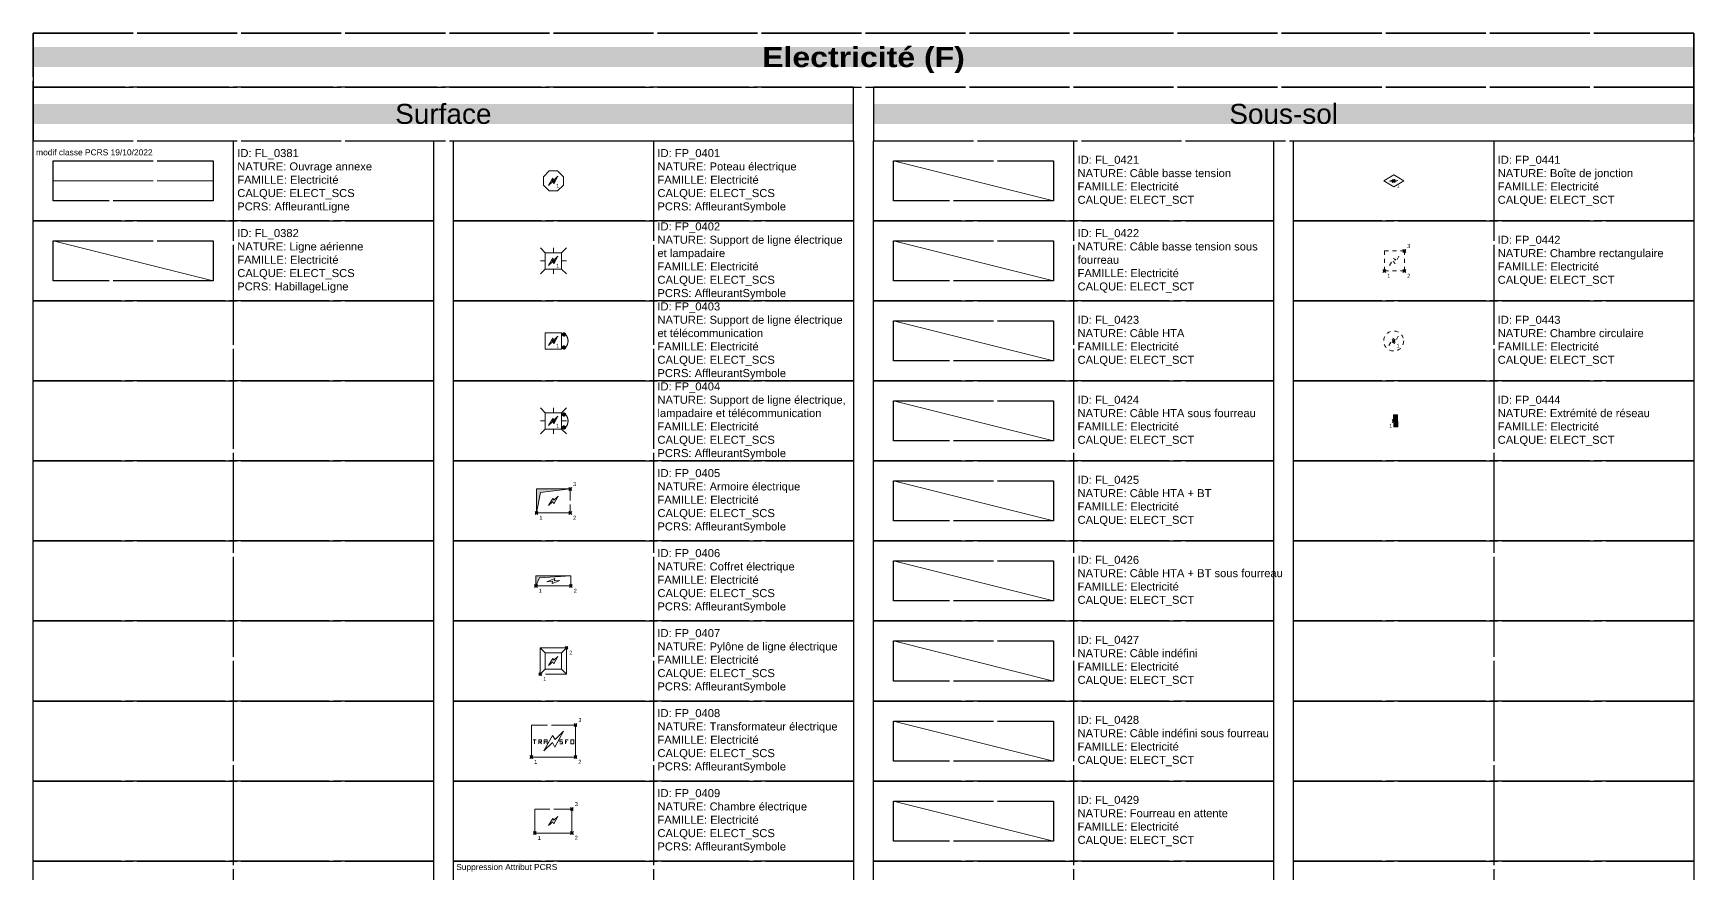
# Model space of a CAD drawing. Header units: metres. Extents: x 3067 to 3319, y 1703 to 1914.
# Drawn here: x 3067.05 to 3108.55, y 1832.24 to 1853.25 of the extents above; entities that cross this region are included whole.
import ezdxf

# ---------------------------------------------------------------- set-up
doc = ezdxf.new("R2010")
doc.units = ezdxf.units.M
for name, pattern in [('FL_0381', [2.5, 2.5, 0]), ('Socle_Continu', [2.5, 2.5, 0]), ('Socle_Discontinu', [0.075, 0.05, -0.025])]:
    doc.linetypes.add(name, pattern=pattern)
doc.layers.get('0').update_dxf_attribs({"lineweight": 30})
for name, color, linetype, lineweight in [('1', 7, 'Socle_Continu', 30), ('2', 7, 'Socle_Continu', 30), ('3_sens et nbr de points', 7, 'Socle_Continu', 5), ('ELECT_SCS', 1, 'Socle_Continu', 13), ('ELECT_SCT', 1, 'Socle_Continu', 13)]:
    doc.layers.add(name, color=color, linetype=linetype, lineweight=lineweight)
doc.styles.get("Standard").update_dxf_attribs({"font": 'arial.ttf'})
doc.styles.add('Style_3', font='webdings.ttf')
doc.linetypes.add('FL_0382', pattern='A,3.5,-0.254,["~",Style_3,S=0.254,R=0,X=-0.15,Y=-0.127],-0.254', length=4.008)
doc.linetypes.add('FL_0421', pattern='A,3,-0.1,0.1,-0.1,0.1,-0.254,["»",Standard,S=0.254,R=0,X=-0.1,Y=-0.1],-0.254,0.1,-0.1,0.1,-0.1', length=4.308)
doc.linetypes.add('FL_0422', pattern='A,3,-0.1,0.1,-0.1,0.1,-0.254,["|»|",Standard,S=0.254,R=0,X=-0.2,Y=-0.1],-0.254,0.1,-0.1,0.1,-0.1', length=4.308)
doc.linetypes.add('FL_0423', pattern='A,3,-0.1,0.1,-0.1,0.1,-0.254,["»»",Standard,S=0.254,R=0,X=-0.2,Y=-0.1],-0.254,0.1,-0.1,0.1,-0.1', length=4.308)
doc.linetypes.add('FL_0424', pattern='A,3,-0.1,0.1,-0.1,0.1,-0.381,["|»»|",Standard,S=0.254,R=0,X=-0.3,Y=-0.1],-0.381,0.1,-0.1,0.1,-0.1', length=4.562)
doc.linetypes.add('FL_0425', pattern='A,3,-0.1,0.1,-0.254,["»",Standard,S=0.254,R=0,X=-0.15,Y=-0.1],-0.15,1,-0.254,["»»",Standard,S=0.254,R=0,X=-0.2,Y=-0.1],-0.254,0.1,-0.1', length=5.312)
doc.linetypes.add('FL_0426', pattern='A,3,-0.1,0.1,-0.381,["|»|",Standard,S=0.254,R=0,X=-0.3,Y=-0.1],-0.15,1,-0.381,["|»»|",Standard,S=0.254,R=0,X=-0.3,Y=-0.1],-0.381,0.1,-0.1', length=5.693)
doc.linetypes.add('FL_0427', pattern='A,2.5,-0.1,0.1,-0.1,0.1,-0.254,["»«",Standard,S=0.254,R=0,X=-0.2,Y=-0.1],-0.254,0.1,-0.1,0.1,-0.1', length=3.808)
doc.linetypes.add('FL_0428', pattern='A,2.5,-0.1,0.1,-0.1,0.1,-0.381,["|»«|",Standard,S=0.254,R=0,X=-0.3,Y=-0.1],-0.381,0.1,-0.1,0.1,-0.1', length=4.062)
doc.linetypes.add('FL_0429', pattern='A,4,-0.254,["| |",Standard,S=0.254,R=0,X=-0.127,Y=-0.1],-0.254', length=4.508)

# ---------------------------------------------------------------- blocks, each defined once
blk = doc.blocks.new('FP_0444')
at = {"layer": 'ELECT_SCT', "linetype": 'Socle_Continu'}
blk.add_hatch(color=256, dxfattribs=at).paths.add_polyline_path([(0.099, 0.15), (0.101, -0.15), (0.001, -0.15), (-0.001, 0.15)])
at = {"layer": 'ELECT_SCT', "linetype": 'Socle_Continu', "flags": 128}
blk.add_lwpolyline([(0.001, -0.15), (-0.001, 0.15), (0.099, 0.15), (0.101, -0.15)], close=True, dxfattribs=at)
at = {"layer": 'ELECT_SCT', "linetype": 'Socle_Continu', "flags": 9}
for tag, p in [('NATURE', (0.672, 0.232)), ('ID', (0.672, 0.553)), ('FAMILLE', (0.672, -0.089)), ('CALQUE', (0.672, -0.411))]:
    blk.add_attdef(tag, p, '', height=0.2, dxfattribs=at)
blk = doc.blocks.new('FP_0441')
at = {"layer": 'ELECT_SCT', "linetype": 'Socle_Continu', "flags": 128}
blk.add_lwpolyline([(0, 0.15), (0.25, 0), (0, -0.15), (-0.25, 0)], close=True, dxfattribs=at)
blk.add_lwpolyline([(-0.106, -0.007), (0.02, 0.038), (0.015, 0.003), (0.104, 0.009), (-0.023, -0.04), (-0.015, -0.002), (-0.106, -0.007)], dxfattribs=at)
at = {"layer": 'ELECT_SCT', "linetype": 'Socle_Continu', "flags": 9}
for tag, p in [('ID', (0.739, -0.018)), ('NATURE', (0.739, -0.339)), ('CALQUE', (0.739, -0.981)), ('FAMILLE', (0.739, -0.66))]:
    blk.add_attdef(tag, p, '', height=0.2, dxfattribs=at)
blk = doc.blocks.new('FP_0405')
at = {"layer": 'ELECT_SCS', "linetype": 'Socle_Continu'}
blk.add_hatch(color=256, dxfattribs=at).paths.add_polyline_path([(0, 0), (0, 0.6), (0.843, 0.6), (0.102, 0.511)])
at = {"layer": 'ELECT_SCS', "linetype": 'Socle_Continu', "flags": 128}
blk.add_lwpolyline([(0.843, 0.6), (0, 0.6), (0, 0), (0.843, 0)], close=True, dxfattribs=at)
at = {"layer": 'ELECT_SCS', "linetype": 'Socle_Continu'}
blk.add_lwpolyline([(0, 0), (0, 0.6), (0.843, 0.6), (0.102, 0.511)], close=True, dxfattribs=at)
at = {"layer": 'ELECT_SCS', "linetype": 'Socle_Continu', "flags": 128}
blk.add_lwpolyline([(0.303, 0.185), (0.407, 0.366), (0.436, 0.319), (0.537, 0.417), (0.434, 0.229), (0.405, 0.283), (0.303, 0.185)], dxfattribs=at)
at = {"layer": 'ELECT_SCS', "linetype": 'Socle_Continu', "flags": 9}
for tag, p in [('ID', (1.305, 0.841)), ('NATURE', (1.305, 0.519)), ('CALQUE', (1.305, -0.123)), ('FAMILLE', (1.305, 0.198)), ('PCRS', (1.305, -0.444))]:
    blk.add_attdef(tag, p, '', height=0.2, dxfattribs=at)
blk = doc.blocks.new('FP_0406')
at = {"layer": 'ELECT_SCS', "linetype": 'Socle_Continu'}
blk.add_hatch(color=256, dxfattribs=at).paths.add_polyline_path([(0, 0), (0, 0.25), (0.874, 0.25), (0.087, 0.2)])
at = {"layer": 'ELECT_SCS', "linetype": 'Socle_Continu', "flags": 128}
blk.add_lwpolyline([(0, 0.25), (0, 0), (0.874, 0), (0.874, 0.25)], close=True, dxfattribs=at)
at = {"layer": 'ELECT_SCS', "linetype": 'Socle_Continu'}
blk.add_lwpolyline([(0, 0), (0, 0.25), (0.874, 0.25), (0.087, 0.2)], close=True, dxfattribs=at)
at = {"layer": 'ELECT_SCS', "linetype": 'Socle_Continu', "flags": 128}
blk.add_lwpolyline([(0.602, 0.141), (0.407, 0.065), (0.414, 0.119), (0.274, 0.105), (0.472, 0.188), (0.46, 0.128), (0.602, 0.141)], dxfattribs=at)
at = {"layer": 'ELECT_SCS', "linetype": 'Socle_Continu', "flags": 9}
for tag, p in [('ID', (1.244, 0.678)), ('NATURE', (1.244, 0.357)), ('FAMILLE', (1.244, 0.035)), ('CALQUE', (1.244, -0.286)), ('PCRS', (1.244, -0.607))]:
    blk.add_attdef(tag, p, '', height=0.2, dxfattribs=at)
blk = doc.blocks.new('FP_0407')
at = {"layer": 'ELECT_SCS', "linetype": 'Socle_Continu'}
for p, q in [((0.122, 0.534), (-0.002, 0.657)), ((0.656, 0.659), (0.533, 0.535)), ((0, 0), (0.123, 0.124)), ((0.534, 0.124), (0.657, 0.002))]:
    blk.add_line(p, q, dxfattribs=at)
at = {"layer": 'ELECT_SCS', "linetype": 'Socle_Continu', "flags": 128}
for points in [[(0, 0), (-0.002, 0.657), (0.656, 0.659), (0.657, 0.002)], [(0.122, 0.534), (0.533, 0.535), (0.534, 0.124), (0.123, 0.124)]]:
    blk.add_lwpolyline(points, close=True, dxfattribs=at)
blk.add_lwpolyline([(0.209, 0.214), (0.314, 0.395), (0.343, 0.348), (0.443, 0.446), (0.34, 0.258), (0.312, 0.313), (0.209, 0.214)], dxfattribs=at)
at = {"layer": 'ELECT_SCS', "linetype": 'Socle_Continu', "flags": 9}
for tag, p in [('ID', (1.017, 0.879)), ('NATURE', (1.017, 0.558)), ('FAMILLE', (1.017, 0.236)), ('CALQUE', (1.017, -0.085)), ('PCRS', (1.017, -0.406))]:
    blk.add_attdef(tag, p, '', height=0.2, dxfattribs=at)
blk = doc.blocks.new('FP_0408')
at = {"layer": 'ELECT_SCS', "linetype": 'Socle_Continu', "flags": 128}
for points in [[(0, 0), (1.103, 0), (1.103, 0.8), (0, 0.8)], [(0.99, 0.428), (1.059, 0.428), (1.059, 0.328), (0.99, 0.328)]]:
    blk.add_lwpolyline(points, close=True, dxfattribs=at)
for points in [[(0.048, 0.432), (0.117, 0.432)], [(0.082, 0.332), (0.082, 0.432)], [(0.186, 0.332), (0.186, 0.432), (0.254, 0.432), (0.254, 0.382), (0.186, 0.382)], [(0.309, 0.154), (0.531, 0.538), (0.593, 0.439), (0.806, 0.646), (0.588, 0.247), (0.527, 0.362), (0.309, 0.154)], [(0.323, 0.332), (0.323, 0.432), (0.392, 0.432), (0.392, 0.332)], [(0.714, 0.328), (0.783, 0.328), (0.783, 0.378), (0.714, 0.378), (0.714, 0.428), (0.783, 0.428)], [(0.852, 0.328), (0.852, 0.428), (0.921, 0.428)], [(0.22, 0.382), (0.254, 0.332)], [(0.323, 0.382), (0.392, 0.382)], [(0.852, 0.378), (0.887, 0.378)]]:
    blk.add_lwpolyline(points, dxfattribs=at)
at = {"layer": 'ELECT_SCS', "linetype": 'Socle_Continu', "flags": 9}
for tag, p in [('NATURE', (1.397, 0.706)), ('ID', (1.397, 1.027)), ('FAMILLE', (1.397, 0.385)), ('CALQUE', (1.397, 0.063)), ('PCRS', (1.397, -0.258))]:
    blk.add_attdef(tag, p, '', height=0.2, dxfattribs=at)
blk = doc.blocks.new('FP_0409')
at = {"layer": 'ELECT_SCS', "linetype": 'Socle_Continu', "flags": 128}
blk.add_lwpolyline([(0.926, 0.6), (0.926, 0), (0, 0), (0, 0.6)], close=True, dxfattribs=at)
blk.add_lwpolyline([(0.344, 0.185), (0.449, 0.366), (0.478, 0.319), (0.578, 0.417), (0.475, 0.229), (0.447, 0.283), (0.344, 0.185)], dxfattribs=at)
at = {"layer": 'ELECT_SCS', "linetype": 'Socle_Continu', "flags": 9}
for tag, p in [('ID', (1.305, 0.873)), ('NATURE', (1.305, 0.552)), ('FAMILLE', (1.305, 0.231)), ('CALQUE', (1.305, -0.091)), ('PCRS', (1.305, -0.412))]:
    blk.add_attdef(tag, p, '', height=0.2, dxfattribs=at)
blk = doc.blocks.new('FP_0442')
at = {"layer": 'ELECT_SCT', "linetype": 'Socle_Discontinu'}
blk.add_lwpolyline([(0, 0), (0.5, 0), (0.5, 0.5), (0, 0.5)], close=True, dxfattribs=at)
at = {"layer": 'ELECT_SCT', "linetype": 'Socle_Discontinu', "flags": 128}
blk.add_lwpolyline([(0.131, 0.135), (0.236, 0.316), (0.265, 0.269), (0.365, 0.367), (0.262, 0.179), (0.234, 0.233), (0.131, 0.135)], dxfattribs=at)
at = {"layer": 'ELECT_SCT', "linetype": 'Socle_Discontinu', "flags": 9}
for tag, p in [('ID', (0.927, 0.336)), ('NATURE', (0.927, 0.014)), ('FAMILLE', (0.927, -0.307)), ('CALQUE', (0.927, -0.628))]:
    blk.add_attdef(tag, p, '', height=0.2, dxfattribs=at)
blk = doc.blocks.new('FP_0443')
at = {"layer": 'ELECT_SCT', "linetype": 'Socle_Discontinu', "flags": 128}
blk.add_lwpolyline([(-0.119, -0.115), (-0.014, 0.066), (0.015, 0.019), (0.115, 0.117), (0.012, -0.071), (-0.016, -0.017), (-0.119, -0.115)], dxfattribs=at)
at = {"layer": 'ELECT_SCT', "linetype": 'Socle_Discontinu'}
blk.add_circle((0, 0), 0.25, dxfattribs=at)
at = {"layer": 'ELECT_SCT', "linetype": 'Socle_Discontinu', "flags": 9}
for tag, p in [('ID', (0.759, 0.116)), ('NATURE', (0.759, -0.205)), ('FAMILLE', (0.759, -0.527)), ('CALQUE', (0.759, -0.848))]:
    blk.add_attdef(tag, p, '', height=0.2, dxfattribs=at)
blk = doc.blocks.new('FP_0401')
at = {"layer": 'ELECT_SCS', "linetype": 'Socle_Continu', "flags": 128}
blk.add_lwpolyline([(-0.25, -0.102), (-0.25, 0.102), (-0.102, 0.25), (0.102, 0.25), (0.25, 0.102), (0.25, -0.102), (0.102, -0.25), (-0.102, -0.25)], close=True, dxfattribs=at)
blk.add_lwpolyline([(-0.119, -0.115), (-0.014, 0.066), (0.015, 0.019), (0.115, 0.117), (0.012, -0.071), (-0.016, -0.017), (-0.119, -0.115)], dxfattribs=at)
at = {"layer": 'ELECT_SCS', "linetype": 'Socle_Continu', "flags": 9}
for tag, p in [('NATURE', (0.777, 0.228)), ('ID', (0.777, 0.549)), ('FAMILLE', (0.777, -0.094)), ('CALQUE', (0.777, -0.415)), ('PCRS', (0.777, -0.736))]:
    blk.add_attdef(tag, p, '', height=0.2, dxfattribs=at)
blk = doc.blocks.new('FP_0402')
at = {"layer": 'ELECT_SCS', "color": 193, "linetype": 'Socle_Continu'}
for p, q in [((-0.325, 0.325), (-0.203, 0.203)), ((0, 0.203), (0, 0.325)), ((0.203, 0.203), (0.325, 0.325)), ((-0.203, 0), (-0.325, 0)), ((-0.203, -0.203), (-0.325, -0.325)), ((0, -0.203), (0, -0.325)), ((0.203, 0), (0.325, 0)), ((0.325, -0.325), (0.203, -0.203))]:
    blk.add_line(p, q, dxfattribs=at)
at = {"layer": 'ELECT_SCS', "color": 193, "linetype": 'Socle_Continu', "flags": 128}
blk.add_lwpolyline([(0.203, 0.203), (-0.203, 0.203), (-0.203, -0.203), (0.203, -0.203)], close=True, dxfattribs=at)
at = {"layer": 'ELECT_SCS', "linetype": 'Socle_Continu', "flags": 128}
blk.add_lwpolyline([(-0.119, -0.115), (-0.014, 0.066), (0.015, 0.019), (0.115, 0.117), (0.012, -0.071), (-0.016, -0.017), (-0.119, -0.115)], dxfattribs=at)
at = {"layer": 'ELECT_SCS', "linetype": 'Socle_Continu', "flags": 9}
for tag, p in [('NATURE', (0.819, 0.241)), ('ID', (0.819, 0.562)), ('FAMILLE', (0.819, -0.081)), ('CALQUE', (0.819, -0.402)), ('PCRS', (0.819, -0.723))]:
    blk.add_attdef(tag, p, '', height=0.2, dxfattribs=at)
blk = doc.blocks.new('FP_0403')
at = {"layer": 'ELECT_SCS', "linetype": 'Socle_Continu'}
h = blk.add_hatch(color=91, dxfattribs=at)
edge = h.paths.add_edge_path()
edge.add_ellipse((0.264, 0.162), major_axis=(-0.0287, 0.0287), ratio=1, start_angle=-135, end_angle=45, ccw=False)
edge.add_ellipse((0.264, 0.162), major_axis=(-0.0287, 0.0287), ratio=1, start_angle=45, end_angle=225, ccw=False)
h = blk.add_hatch(color=91, dxfattribs=at)
edge = h.paths.add_edge_path()
edge.add_ellipse((0.264, -0.163), major_axis=(-0.0287, 0.0287), ratio=1, start_angle=-135, end_angle=45, ccw=False)
edge.add_ellipse((0.264, -0.163), major_axis=(-0.0287, 0.0287), ratio=1, start_angle=45, end_angle=225, ccw=False)
at = {"layer": 'ELECT_SCS', "color": 91, "linetype": 'Socle_Continu', "flags": 128}
blk.add_lwpolyline([(-0.203, -0.203), (0.203, -0.203), (0.203, 0.203), (-0.203, 0.203)], close=True, dxfattribs=at)
at = {"layer": 'ELECT_SCS', "linetype": 'Socle_Continu', "flags": 128}
blk.add_lwpolyline([(-0.119, -0.115), (-0.014, 0.066), (0.015, 0.019), (0.115, 0.117), (0.012, -0.071), (-0.016, -0.017), (-0.119, -0.115)], dxfattribs=at)
at = {"layer": 'ELECT_SCS', "color": 91, "linetype": 'Socle_Continu'}
for points in [[(0.305, 0.162, 0.098491), (0.302, 0.178, 0.098491), (0.293, 0.191, 0.098491), (0.28, 0.2, 0.098491), (0.264, 0.203, 0.098491), (0.249, 0.2, 0.098491), (0.235, 0.191, 0.098491), (0.227, 0.178, 0.098491), (0.223, 0.162, 0.098491)], [(0.223, 0.162, 0.098491), (0.227, 0.147, 0.098491), (0.235, 0.134, 0.098491), (0.249, 0.125, 0.098491), (0.264, 0.122, 0.098491), (0.28, 0.125, 0.098491), (0.293, 0.134, 0.098491), (0.302, 0.147, 0.098491), (0.305, 0.162, 0.098491)], [(0.305, -0.163, 0.081301), (0.347, -0.095, 0.098491), (0.366, 0, 0.098491), (0.347, 0.095, 0.081301), (0.305, 0.162, 0.098491)], [(0.305, -0.163, 0.098491), (0.302, -0.147, 0.098491), (0.293, -0.134, 0.098491), (0.28, -0.125, 0.098491), (0.264, -0.122, 0.098491), (0.249, -0.125, 0.098491), (0.235, -0.134, 0.098491), (0.227, -0.147, 0.098491), (0.223, -0.163, 0.098491)], [(0.223, -0.163, 0.098491), (0.227, -0.178, 0.098491), (0.235, -0.191, 0.098491), (0.249, -0.2, 0.098491), (0.264, -0.203, 0.098491), (0.28, -0.2, 0.098491), (0.293, -0.191, 0.098491), (0.302, -0.178, 0.098491), (0.305, -0.163, 0.098491)]]:
    blk.add_lwpolyline(points, format="xyb", dxfattribs=at)
at = {"layer": 'ELECT_SCS', "linetype": 'Socle_Continu', "flags": 9}
for tag, p in [('ID', (0.851, 0.489)), ('NATURE', (0.851, 0.168)), ('FAMILLE', (0.851, -0.154)), ('CALQUE', (0.851, -0.475)), ('PCRS', (0.851, -0.796))]:
    blk.add_attdef(tag, p, '', height=0.2, dxfattribs=at)
blk = doc.blocks.new('FP_0404')
at = {"layer": 'ELECT_SCS', "linetype": 'Socle_Continu'}
h = blk.add_hatch(color=91, dxfattribs=at)
edge = h.paths.add_edge_path()
edge.add_ellipse((0.264, 0.162), major_axis=(-0.0287, 0.0287), ratio=1, start_angle=-135, end_angle=45, ccw=False)
edge.add_ellipse((0.264, 0.162), major_axis=(-0.0287, 0.0287), ratio=1, start_angle=45, end_angle=225, ccw=False)
h = blk.add_hatch(color=91, dxfattribs=at)
edge = h.paths.add_edge_path()
edge.add_ellipse((0.264, -0.163), major_axis=(-0.0287, 0.0287), ratio=1, start_angle=-135, end_angle=45, ccw=False)
edge.add_ellipse((0.264, -0.163), major_axis=(-0.0287, 0.0287), ratio=1, start_angle=45, end_angle=225, ccw=False)
at = {"layer": 'ELECT_SCS', "color": 193, "linetype": 'Socle_Continu'}
for p, q in [((-0.325, 0.325), (-0.203, 0.203)), ((0, 0.203), (0, 0.325)), ((0.203, 0.203), (0.325, 0.325)), ((-0.203, 0), (-0.325, 0)), ((-0.203, -0.203), (-0.325, -0.325)), ((0, -0.203), (0, -0.325)), ((0.203, 0), (0.325, 0)), ((0.325, -0.325), (0.203, -0.203))]:
    blk.add_line(p, q, dxfattribs=at)
at = {"layer": 'ELECT_SCS', "color": 91, "linetype": 'Socle_Continu', "flags": 128}
blk.add_lwpolyline([(-0.203, -0.203), (0.203, -0.203), (0.203, 0.203), (-0.203, 0.203)], close=True, dxfattribs=at)
at = {"layer": 'ELECT_SCS', "linetype": 'Socle_Continu', "flags": 128}
blk.add_lwpolyline([(-0.119, -0.115), (-0.014, 0.066), (0.015, 0.019), (0.115, 0.117), (0.012, -0.071), (-0.016, -0.017), (-0.119, -0.115)], dxfattribs=at)
at = {"layer": 'ELECT_SCS', "color": 91, "linetype": 'Socle_Continu'}
for points in [[(0.305, 0.162, 0.098491), (0.302, 0.178, 0.098491), (0.293, 0.191, 0.098491), (0.28, 0.2, 0.098491), (0.264, 0.203, 0.098491), (0.249, 0.2, 0.098491), (0.235, 0.191, 0.098491), (0.227, 0.178, 0.098491), (0.223, 0.162, 0.098491)], [(0.223, 0.162, 0.098491), (0.227, 0.147, 0.098491), (0.235, 0.134, 0.098491), (0.249, 0.125, 0.098491), (0.264, 0.122, 0.098491), (0.28, 0.125, 0.098491), (0.293, 0.134, 0.098491), (0.302, 0.147, 0.098491), (0.305, 0.162, 0.098491)], [(0.305, -0.163, 0.081301), (0.347, -0.095, 0.098491), (0.366, 0, 0.098491), (0.347, 0.095, 0.081301), (0.305, 0.162, 0.098491)], [(0.305, -0.163, 0.098491), (0.302, -0.147, 0.098491), (0.293, -0.134, 0.098491), (0.28, -0.125, 0.098491), (0.264, -0.122, 0.098491), (0.249, -0.125, 0.098491), (0.235, -0.134, 0.098491), (0.227, -0.147, 0.098491), (0.223, -0.163, 0.098491)], [(0.223, -0.163, 0.098491), (0.227, -0.178, 0.098491), (0.235, -0.191, 0.098491), (0.249, -0.2, 0.098491), (0.264, -0.203, 0.098491), (0.28, -0.2, 0.098491), (0.293, -0.191, 0.098491), (0.302, -0.178, 0.098491), (0.305, -0.163, 0.098491)]]:
    blk.add_lwpolyline(points, format="xyb", dxfattribs=at)
at = {"layer": 'ELECT_SCS', "linetype": 'Socle_Continu', "flags": 9}
for tag, p in [('ID', (0.868, 0.47)), ('NATURE', (0.868, 0.148)), ('FAMILLE', (0.868, -0.173)), ('CALQUE', (0.868, -0.494)), ('PCRS', (0.868, -0.815))]:
    blk.add_attdef(tag, p, '', height=0.2, dxfattribs=at)

msp = doc.modelspace()

# ---------------------------------------------------------------- linework, layer by layer
at = {"linetype": 'Socle_Continu'}
for p, q in [((3072.049, 1850.56), (3072.049, 1810.56)), ((3082.549, 1850.56), (3082.549, 1810.56)), ((3093.049, 1850.56), (3093.049, 1810.56)), ((3103.549, 1850.56), (3103.549, 1810.56))]:
    msp.add_line(p, q, dxfattribs=at)
for points in [[(3067.049, 1851.906), (3108.549, 1851.906), (3108.549, 1853.253), (3067.049, 1853.253)], [(3067.049, 1850.56), (3087.549, 1850.56), (3087.549, 1851.906), (3067.049, 1851.906)], [(3088.049, 1850.56), (3108.549, 1850.56), (3108.549, 1851.906), (3088.049, 1851.906)], [(3077.549, 1850.56), (3087.549, 1850.56), (3087.549, 1848.56), (3077.549, 1848.56)], [(3088.049, 1850.56), (3098.049, 1850.56), (3098.049, 1848.56), (3088.049, 1848.56)], [(3098.549, 1850.56), (3108.549, 1850.56), (3108.549, 1848.56), (3098.549, 1848.56)], [(3067.049, 1848.56), (3077.049, 1848.56), (3077.049, 1846.56), (3067.049, 1846.56)], [(3077.549, 1848.56), (3087.549, 1848.56), (3087.549, 1846.56), (3077.549, 1846.56)], [(3088.049, 1848.56), (3098.049, 1848.56), (3098.049, 1846.56), (3088.049, 1846.56)], [(3098.549, 1848.56), (3108.549, 1848.56), (3108.549, 1846.56), (3098.549, 1846.56)], [(3067.049, 1846.56), (3077.049, 1846.56), (3077.049, 1844.56), (3067.049, 1844.56)], [(3077.549, 1846.56), (3087.549, 1846.56), (3087.549, 1844.56), (3077.549, 1844.56)], [(3088.049, 1846.56), (3098.049, 1846.56), (3098.049, 1844.56), (3088.049, 1844.56)], [(3098.549, 1846.56), (3108.549, 1846.56), (3108.549, 1844.56), (3098.549, 1844.56)], [(3067.049, 1844.56), (3077.049, 1844.56), (3077.049, 1842.56), (3067.049, 1842.56)], [(3077.549, 1844.56), (3087.549, 1844.56), (3087.549, 1842.56), (3077.549, 1842.56)], [(3088.049, 1844.56), (3098.049, 1844.56), (3098.049, 1842.56), (3088.049, 1842.56)], [(3098.549, 1844.56), (3108.549, 1844.56), (3108.549, 1842.56), (3098.549, 1842.56)], [(3067.049, 1842.56), (3077.049, 1842.56), (3077.049, 1840.56), (3067.049, 1840.56)], [(3077.549, 1842.56), (3087.549, 1842.56), (3087.549, 1840.56), (3077.549, 1840.56)], [(3088.049, 1842.56), (3098.049, 1842.56), (3098.049, 1840.56), (3088.049, 1840.56)], [(3098.549, 1842.56), (3108.549, 1842.56), (3108.549, 1840.56), (3098.549, 1840.56)], [(3067.049, 1840.56), (3077.049, 1840.56), (3077.049, 1838.56), (3067.049, 1838.56)], [(3077.549, 1840.56), (3087.549, 1840.56), (3087.549, 1838.56), (3077.549, 1838.56)], [(3088.049, 1840.56), (3098.049, 1840.56), (3098.049, 1838.56), (3088.049, 1838.56)], [(3098.549, 1840.56), (3108.549, 1840.56), (3108.549, 1838.56), (3098.549, 1838.56)], [(3067.049, 1838.56), (3077.049, 1838.56), (3077.049, 1836.56), (3067.049, 1836.56)], [(3077.549, 1838.56), (3087.549, 1838.56), (3087.549, 1836.56), (3077.549, 1836.56)], [(3088.049, 1838.56), (3098.049, 1838.56), (3098.049, 1836.56), (3088.049, 1836.56)], [(3098.549, 1838.56), (3108.549, 1838.56), (3108.549, 1836.56), (3098.549, 1836.56)], [(3067.049, 1836.56), (3077.049, 1836.56), (3077.049, 1834.56), (3067.049, 1834.56)], [(3077.549, 1836.56), (3087.549, 1836.56), (3087.549, 1834.56), (3077.549, 1834.56)], [(3088.049, 1836.56), (3098.049, 1836.56), (3098.049, 1834.56), (3088.049, 1834.56)], [(3098.549, 1836.56), (3108.549, 1836.56), (3108.549, 1834.56), (3098.549, 1834.56)], [(3067.049, 1834.56), (3077.049, 1834.56), (3077.049, 1832.56), (3067.049, 1832.56)], [(3077.549, 1834.56), (3087.549, 1834.56), (3087.549, 1832.56), (3077.549, 1832.56)], [(3088.049, 1834.56), (3098.049, 1834.56), (3098.049, 1832.56), (3088.049, 1832.56)], [(3098.549, 1834.56), (3108.549, 1834.56), (3108.549, 1832.56), (3098.549, 1832.56)], [(3067.049, 1832.56), (3077.049, 1832.56), (3077.049, 1830.56), (3067.049, 1830.56)], [(3088.049, 1832.56), (3098.049, 1832.56), (3098.049, 1830.56), (3088.049, 1830.56)], [(3098.549, 1832.56), (3108.549, 1832.56), (3108.549, 1830.56), (3098.549, 1830.56)]]:
    msp.add_lwpolyline(points, close=True, dxfattribs=at)
at = {"color": 231, "linetype": 'Socle_Continu'}
msp.add_lwpolyline([(3067.049, 1850.56), (3077.049, 1850.56), (3077.049, 1848.56), (3067.049, 1848.56)], close=True, dxfattribs=at)
at = {"color": 64, "linetype": 'Socle_Continu'}
msp.add_lwpolyline([(3077.549, 1832.56), (3087.549, 1832.56), (3087.549, 1830.56), (3077.549, 1830.56)], close=True, dxfattribs=at)
at = {"layer": '1', "color": 1, "linetype": 'Socle_Continu'}
msp.add_lwpolyline([(3067.049, 1853.253), (3108.549, 1853.253), (3108.549, 1810.56), (3067.049, 1810.56)], close=True, dxfattribs=at)
at = {"layer": '2', "linetype": 'Socle_Continu'}
for points in [[(3067.549, 1850.06), (3071.549, 1850.06), (3071.549, 1849.06), (3067.549, 1849.06)], [(3088.549, 1850.06), (3092.549, 1850.06), (3092.549, 1849.06), (3088.549, 1849.06)], [(3067.549, 1848.06), (3071.549, 1848.06), (3071.549, 1847.06), (3067.549, 1847.06)], [(3088.549, 1848.06), (3092.549, 1848.06), (3092.549, 1847.06), (3088.549, 1847.06)], [(3088.549, 1846.06), (3092.549, 1846.06), (3092.549, 1845.06), (3088.549, 1845.06)], [(3088.549, 1844.06), (3092.549, 1844.06), (3092.549, 1843.06), (3088.549, 1843.06)], [(3088.549, 1842.06), (3092.549, 1842.06), (3092.549, 1841.06), (3088.549, 1841.06)], [(3088.549, 1840.06), (3092.549, 1840.06), (3092.549, 1839.06), (3088.549, 1839.06)], [(3088.549, 1838.06), (3092.549, 1838.06), (3092.549, 1837.06), (3088.549, 1837.06)], [(3088.549, 1836.06), (3092.549, 1836.06), (3092.549, 1835.06), (3088.549, 1835.06)], [(3088.549, 1834.06), (3092.549, 1834.06), (3092.549, 1833.06), (3088.549, 1833.06)]]:
    msp.add_lwpolyline(points, close=True, dxfattribs=at)
at = {"layer": '3_sens et nbr de points', "linetype": 'Socle_Continu'}
for p, q in [((3080.014, 1849.595), (3080.085, 1849.524)), ((3080.014, 1849.595), (3080.085, 1849.524)), ((3080.014, 1849.524), (3080.085, 1849.595)), ((3101.014, 1849.595), (3101.085, 1849.524)), ((3101.014, 1849.595), (3101.085, 1849.524)), ((3101.014, 1849.524), (3101.085, 1849.595)), ((3080.014, 1847.595), (3080.085, 1847.524)), ((3080.014, 1847.595), (3080.085, 1847.524)), ((3080.014, 1847.524), (3080.085, 1847.595)), ((3101.28, 1847.845), (3101.351, 1847.774)), ((3101.28, 1847.845), (3101.351, 1847.774)), ((3101.28, 1847.774), (3101.351, 1847.845)), ((3100.78, 1847.345), (3100.851, 1847.274)), ((3100.78, 1847.345), (3100.851, 1847.274)), ((3100.78, 1847.274), (3100.851, 1847.345)), ((3101.28, 1847.345), (3101.351, 1847.274)), ((3101.28, 1847.345), (3101.351, 1847.274)), ((3101.28, 1847.274), (3101.351, 1847.345)), ((3080.014, 1845.595), (3080.085, 1845.524)), ((3080.014, 1845.595), (3080.085, 1845.524)), ((3080.014, 1845.524), (3080.085, 1845.595)), ((3101.014, 1845.595), (3101.085, 1845.524)), ((3101.014, 1845.595), (3101.085, 1845.524)), ((3101.014, 1845.524), (3101.085, 1845.595)), ((3080.014, 1843.595), (3080.085, 1843.524)), ((3080.014, 1843.595), (3080.085, 1843.524)), ((3080.014, 1843.524), (3080.085, 1843.595)), ((3101.014, 1843.595), (3101.085, 1843.524)), ((3101.014, 1843.595), (3101.085, 1843.524)), ((3101.014, 1843.524), (3101.085, 1843.595)), ((3080.435, 1841.895), (3080.506, 1841.824)), ((3080.435, 1841.895), (3080.506, 1841.824)), ((3080.435, 1841.824), (3080.506, 1841.895)), ((3079.592, 1841.295), (3079.663, 1841.224)), ((3079.592, 1841.295), (3079.663, 1841.224)), ((3079.592, 1841.224), (3079.663, 1841.295)), ((3080.435, 1841.296), (3080.506, 1841.225)), ((3080.435, 1841.225), (3080.506, 1841.296)), ((3079.577, 1839.47), (3079.648, 1839.399)), ((3079.577, 1839.47), (3079.648, 1839.399)), ((3079.577, 1839.399), (3079.648, 1839.47)), ((3080.451, 1839.47), (3080.522, 1839.399)), ((3080.451, 1839.399), (3080.522, 1839.47)), ((3080.342, 1837.924), (3080.413, 1837.854)), ((3080.342, 1837.924), (3080.413, 1837.854)), ((3080.342, 1837.854), (3080.413, 1837.924)), ((3079.686, 1837.265), (3079.757, 1837.195)), ((3079.686, 1837.265), (3079.757, 1837.195)), ((3079.686, 1837.195), (3079.757, 1837.265)), ((3080.565, 1835.995), (3080.636, 1835.924)), ((3080.565, 1835.995), (3080.636, 1835.924)), ((3080.565, 1835.924), (3080.636, 1835.995)), ((3079.462, 1835.195), (3079.533, 1835.124)), ((3079.462, 1835.195), (3079.533, 1835.124)), ((3079.462, 1835.124), (3079.533, 1835.195)), ((3080.565, 1835.196), (3080.635, 1835.125)), ((3080.565, 1835.125), (3080.635, 1835.196)), ((3080.476, 1833.895), (3080.547, 1833.824)), ((3080.476, 1833.895), (3080.547, 1833.824)), ((3080.476, 1833.824), (3080.547, 1833.895)), ((3079.551, 1833.295), (3079.622, 1833.224)), ((3079.551, 1833.295), (3079.622, 1833.224)), ((3079.551, 1833.224), (3079.622, 1833.295)), ((3080.477, 1833.296), (3080.548, 1833.225)), ((3080.477, 1833.225), (3080.548, 1833.296))]:
    msp.add_line(p, q, dxfattribs=at)
for centre in [(3080.049, 1849.56), (3101.049, 1849.56), (3080.049, 1847.56), (3101.316, 1847.81), (3100.816, 1847.31), (3101.316, 1847.31), (3080.049, 1845.56), (3101.049, 1845.56), (3080.049, 1843.56), (3101.049, 1843.56), (3080.471, 1841.86), (3079.628, 1841.26), (3080.471, 1841.26), (3079.612, 1839.435), (3080.486, 1839.435), (3080.377, 1837.889), (3079.721, 1837.23), (3080.601, 1835.96), (3079.498, 1835.16), (3080.6, 1835.16), (3080.512, 1833.86), (3079.586, 1833.26), (3080.512, 1833.26)]:
    msp.add_circle(centre, 0.025, dxfattribs=at)
at = {"layer": 'ELECT_SCS', "linetype": 'FL_0381', "flags": 128}
msp.add_lwpolyline([(3067.549, 1849.56), (3071.549, 1849.56)], dxfattribs=at)
at = {"layer": 'ELECT_SCS', "linetype": 'FL_0382', "flags": 128}
msp.add_lwpolyline([(3067.549, 1847.06), (3067.549, 1848.06), (3071.549, 1847.06), (3071.549, 1848.06)], dxfattribs=at)
at = {"layer": 'ELECT_SCT', "linetype": 'FL_0421', "flags": 128}
msp.add_lwpolyline([(3088.549, 1849.06), (3088.549, 1850.06), (3092.549, 1849.06), (3092.549, 1850.06)], dxfattribs=at)
at = {"layer": 'ELECT_SCT', "linetype": 'FL_0422', "flags": 128}
msp.add_lwpolyline([(3088.549, 1847.06), (3088.549, 1848.06), (3092.549, 1847.06), (3092.549, 1848.06)], dxfattribs=at)
at = {"layer": 'ELECT_SCT', "linetype": 'FL_0423', "flags": 128}
msp.add_lwpolyline([(3088.549, 1845.06), (3088.549, 1846.06), (3092.549, 1845.06), (3092.549, 1846.06)], dxfattribs=at)
at = {"layer": 'ELECT_SCT', "linetype": 'FL_0424', "flags": 128}
msp.add_lwpolyline([(3088.549, 1843.06), (3088.549, 1844.06), (3092.549, 1843.06), (3092.549, 1844.06)], dxfattribs=at)
at = {"layer": 'ELECT_SCT', "linetype": 'FL_0425', "flags": 128}
msp.add_lwpolyline([(3088.549, 1841.06), (3088.549, 1842.06), (3092.549, 1841.06), (3092.549, 1842.06)], dxfattribs=at)
at = {"layer": 'ELECT_SCT', "linetype": 'FL_0426', "flags": 128}
msp.add_lwpolyline([(3088.549, 1839.06), (3088.549, 1840.06), (3092.549, 1839.06), (3092.549, 1840.06)], dxfattribs=at)
at = {"layer": 'ELECT_SCT', "linetype": 'FL_0427', "flags": 128}
msp.add_lwpolyline([(3088.549, 1837.06), (3088.549, 1838.06), (3092.549, 1837.06), (3092.545, 1838.06)], dxfattribs=at)
at = {"layer": 'ELECT_SCT', "linetype": 'FL_0428', "flags": 128}
msp.add_lwpolyline([(3088.549, 1835.06), (3088.549, 1836.06), (3092.549, 1835.06), (3092.545, 1836.06)], dxfattribs=at)
at = {"layer": 'ELECT_SCT', "linetype": 'FL_0429', "flags": 128}
msp.add_lwpolyline([(3088.549, 1833.06), (3088.549, 1834.06), (3092.549, 1833.06), (3092.545, 1834.06)], dxfattribs=at)

# ---------------------------------------------------------------- block references
at = {"layer": 'ELECT_SCS', "linetype": 'Socle_Continu'}
for name, p in [('FP_0401', (3080.049, 1849.56)), ('FP_0402', (3080.049, 1847.56)), ('FP_0403', (3080.049, 1845.56)), ('FP_0404', (3080.049, 1843.56)), ('FP_0405', (3079.628, 1841.26)), ('FP_0406', (3079.612, 1839.435)), ('FP_0407', (3079.721, 1837.23)), ('FP_0408', (3079.498, 1835.16)), ('FP_0409', (3079.586, 1833.26))]:
    msp.add_blockref(name, p, dxfattribs=at)
at = {"layer": 'ELECT_SCT', "linetype": 'Socle_Continu'}
for name, p in [('FP_0441', (3101.049, 1849.56)), ('FP_0442', (3100.816, 1847.31)), ('FP_0443', (3101.049, 1845.56)), ('FP_0444', (3101.049, 1843.56))]:
    msp.add_blockref(name, p, dxfattribs=at)

# ---------------------------------------------------------------- texts
at = {"linetype": 'Socle_Continu', "char_height": 0.5, "attachment_point": 5, "bg_fill": 1, "box_fill_scale": 1, "bg_fill_transparency": 0}
for s, insert, width, bg_fill_color in [('{\\fArial Black|b0|i0|c0|p34;\\C255;\\c16777215;Electricité (F)}', (3087.799, 1852.58), 41.5, 1), ('Surface', (3077.299, 1851.233), 20.5, 254), ('Sous-sol', (3098.299, 1851.233), 20.5, 254)]:
    msp.add_mtext(s, dxfattribs=dict(at, insert=insert, width=width, bg_fill_color=bg_fill_color))
at = {"color": 231, "linetype": 'Socle_Continu', "insert": (3067.121, 1850.35), "char_height": 0.15, "attachment_point": 1}
msp.add_mtext_dynamic_manual_height_columns('modif classe PCRS 19/10/2022', width=3.89254, gutter_width=12.5, heights=[0], dxfattribs=at)
at = {"linetype": 'Socle_Continu', "char_height": 0.2, "width": 4.9, "attachment_point": 4}
for s, insert in [('ID: FL_0381\\PNATURE: Ouvrage annexe\\PFAMILLE: Electricité\\PCALQUE: ELECT_SCS\\PPCRS: AffleurantLigne', (3072.149, 1849.56)), ('ID: FP_0401\\PNATURE: Poteau électrique\\PFAMILLE: Electricité\\PCALQUE: ELECT_SCS\\PPCRS: AffleurantSymbole', (3082.649, 1849.56)), ('ID: FL_0421\\PNATURE: Câble basse tension\\PFAMILLE: Electricité\\PCALQUE: ELECT_SCT', (3093.149, 1849.56)), ('ID: FP_0441\\PNATURE: Boîte de jonction\\PFAMILLE: Electricité\\PCALQUE: ELECT_SCT', (3103.649, 1849.56)), ('ID: FP_0402\\PNATURE: Support de ligne électrique et lampadaire\\PFAMILLE: Electricité\\PCALQUE: ELECT_SCS\\PPCRS: AffleurantSymbole', (3082.649, 1847.56)), ('ID: FL_0382\\PNATURE: Ligne aérienne\\PFAMILLE: Electricité\\PCALQUE: ELECT_SCS\\PPCRS: HabillageLigne', (3072.149, 1847.56)), ('ID: FL_0422\\PNATURE: Câble basse tension sous fourreau\\PFAMILLE: Electricité\\PCALQUE: ELECT_SCT', (3093.149, 1847.56)), ('ID: FP_0442\\PNATURE: Chambre rectangulaire\\PFAMILLE: Electricité\\PCALQUE: ELECT_SCT', (3103.649, 1847.56)), ('ID: FP_0403\\PNATURE: Support de ligne électrique et télécommunication\\PFAMILLE: Electricité\\PCALQUE: ELECT_SCS\\PPCRS: AffleurantSymbole', (3082.649, 1845.56)), ('ID: FL_0423\\PNATURE: Câble HTA\\PFAMILLE: Electricité\\PCALQUE: ELECT_SCT', (3093.149, 1845.56)), ('ID: FP_0443\\PNATURE: Chambre circulaire\\PFAMILLE: Electricité\\PCALQUE: ELECT_SCT', (3103.649, 1845.56)), ('ID: FP_0404\\PNATURE: Support de ligne électrique, lampadaire et télécommunication\\PFAMILLE: Electricité\\PCALQUE: ELECT_SCS\\PPCRS: AffleurantSymbole', (3082.649, 1843.56)), ('ID: FL_0424\\PNATURE: Câble HTA sous fourreau\\PFAMILLE: Electricité\\PCALQUE: ELECT_SCT', (3093.149, 1843.56)), ('ID: FP_0444\\PNATURE: Extrémité de réseau\\PFAMILLE: Electricité\\PCALQUE: ELECT_SCT', (3103.649, 1843.56)), ('ID: FP_0405\\PNATURE: Armoire électrique\\PFAMILLE: Electricité\\PCALQUE: ELECT_SCS\\PPCRS: AffleurantSymbole', (3082.649, 1841.56)), ('ID: FL_0425\\PNATURE: Câble HTA + BT\\PFAMILLE: Electricité\\PCALQUE: ELECT_SCT', (3093.149, 1841.56)), ('ID: FP_0406\\PNATURE: Coffret électrique\\PFAMILLE: Electricité\\PCALQUE: ELECT_SCS\\PPCRS: AffleurantSymbole', (3082.649, 1839.56)), ('ID: FL_0426\\PNATURE: Câble HTA + BT sous fourreau\\PFAMILLE: Electricité\\PCALQUE: ELECT_SCT', (3093.149, 1839.56)), ('ID: FP_0407\\PNATURE: Pylône de ligne électrique\\PFAMILLE: Electricité\\PCALQUE: ELECT_SCS\\PPCRS: AffleurantSymbole', (3082.649, 1837.56)), ('ID: FL_0427\\PNATURE: Câble indéfini\\PFAMILLE: Electricité\\PCALQUE: ELECT_SCT', (3093.149, 1837.56)), ('ID: FP_0408\\PNATURE: Transformateur électrique\\PFAMILLE: Electricité\\PCALQUE: ELECT_SCS\\PPCRS: AffleurantSymbole', (3082.649, 1835.56)), ('ID: FL_0428\\PNATURE: Câble indéfini sous fourreau\\PFAMILLE: Electricité\\PCALQUE: ELECT_SCT', (3093.149, 1835.56)), ('ID: FP_0409\\PNATURE: Chambre électrique\\PFAMILLE: Electricité\\PCALQUE: ELECT_SCS\\PPCRS: AffleurantSymbole', (3082.649, 1833.56)), ('ID: FL_0429\\PNATURE: Fourreau en attente\\PFAMILLE: Electricité\\PCALQUE: ELECT_SCT', (3093.149, 1833.56))]:
    msp.add_mtext(s, dxfattribs=dict(at, insert=insert))
at = {"color": 64, "linetype": 'Socle_Continu', "insert": (3077.621, 1832.485), "char_height": 0.15, "attachment_point": 1}
msp.add_mtext_dynamic_manual_height_columns('Suppression Attribut PCRS', width=3.89254, gutter_width=12.5, heights=[0], dxfattribs=at)
at = {"layer": '3_sens et nbr de points', "linetype": 'Socle_Continu', "char_height": 0.1, "attachment_point": 1}
for s, insert in [('1', (3080.12, 1849.489)), ('1', (3101.12, 1849.489)), ('3', (3101.386, 1847.982)), ('1', (3080.12, 1847.489)), ('1', (3100.886, 1847.239)), ('2', (3101.386, 1847.239)), ('1', (3080.12, 1845.489)), ('1', (3101.12, 1845.489)), ('1', (3080.12, 1843.489)), ('1', (3100.935, 1843.489)), ('3', (3080.541, 1842.032)), ('1', (3079.698, 1841.189)), ('2', (3080.541, 1841.19)), ('1', (3079.683, 1839.364)), ('2', (3080.557, 1839.364)), ('2', (3080.448, 1837.818)), ('1', (3079.792, 1837.159)), ('3', (3080.672, 1836.132)), ('1', (3079.568, 1835.089)), ('2', (3080.671, 1835.09)), ('3', (3080.583, 1834.032)), ('1', (3079.657, 1833.189)), ('2', (3080.583, 1833.19))]:
    msp.add_mtext_dynamic_manual_height_columns(s, width=0.17351, gutter_width=1, heights=[0], dxfattribs=dict(at, insert=insert))

doc.saveas('drawing.dxf')
